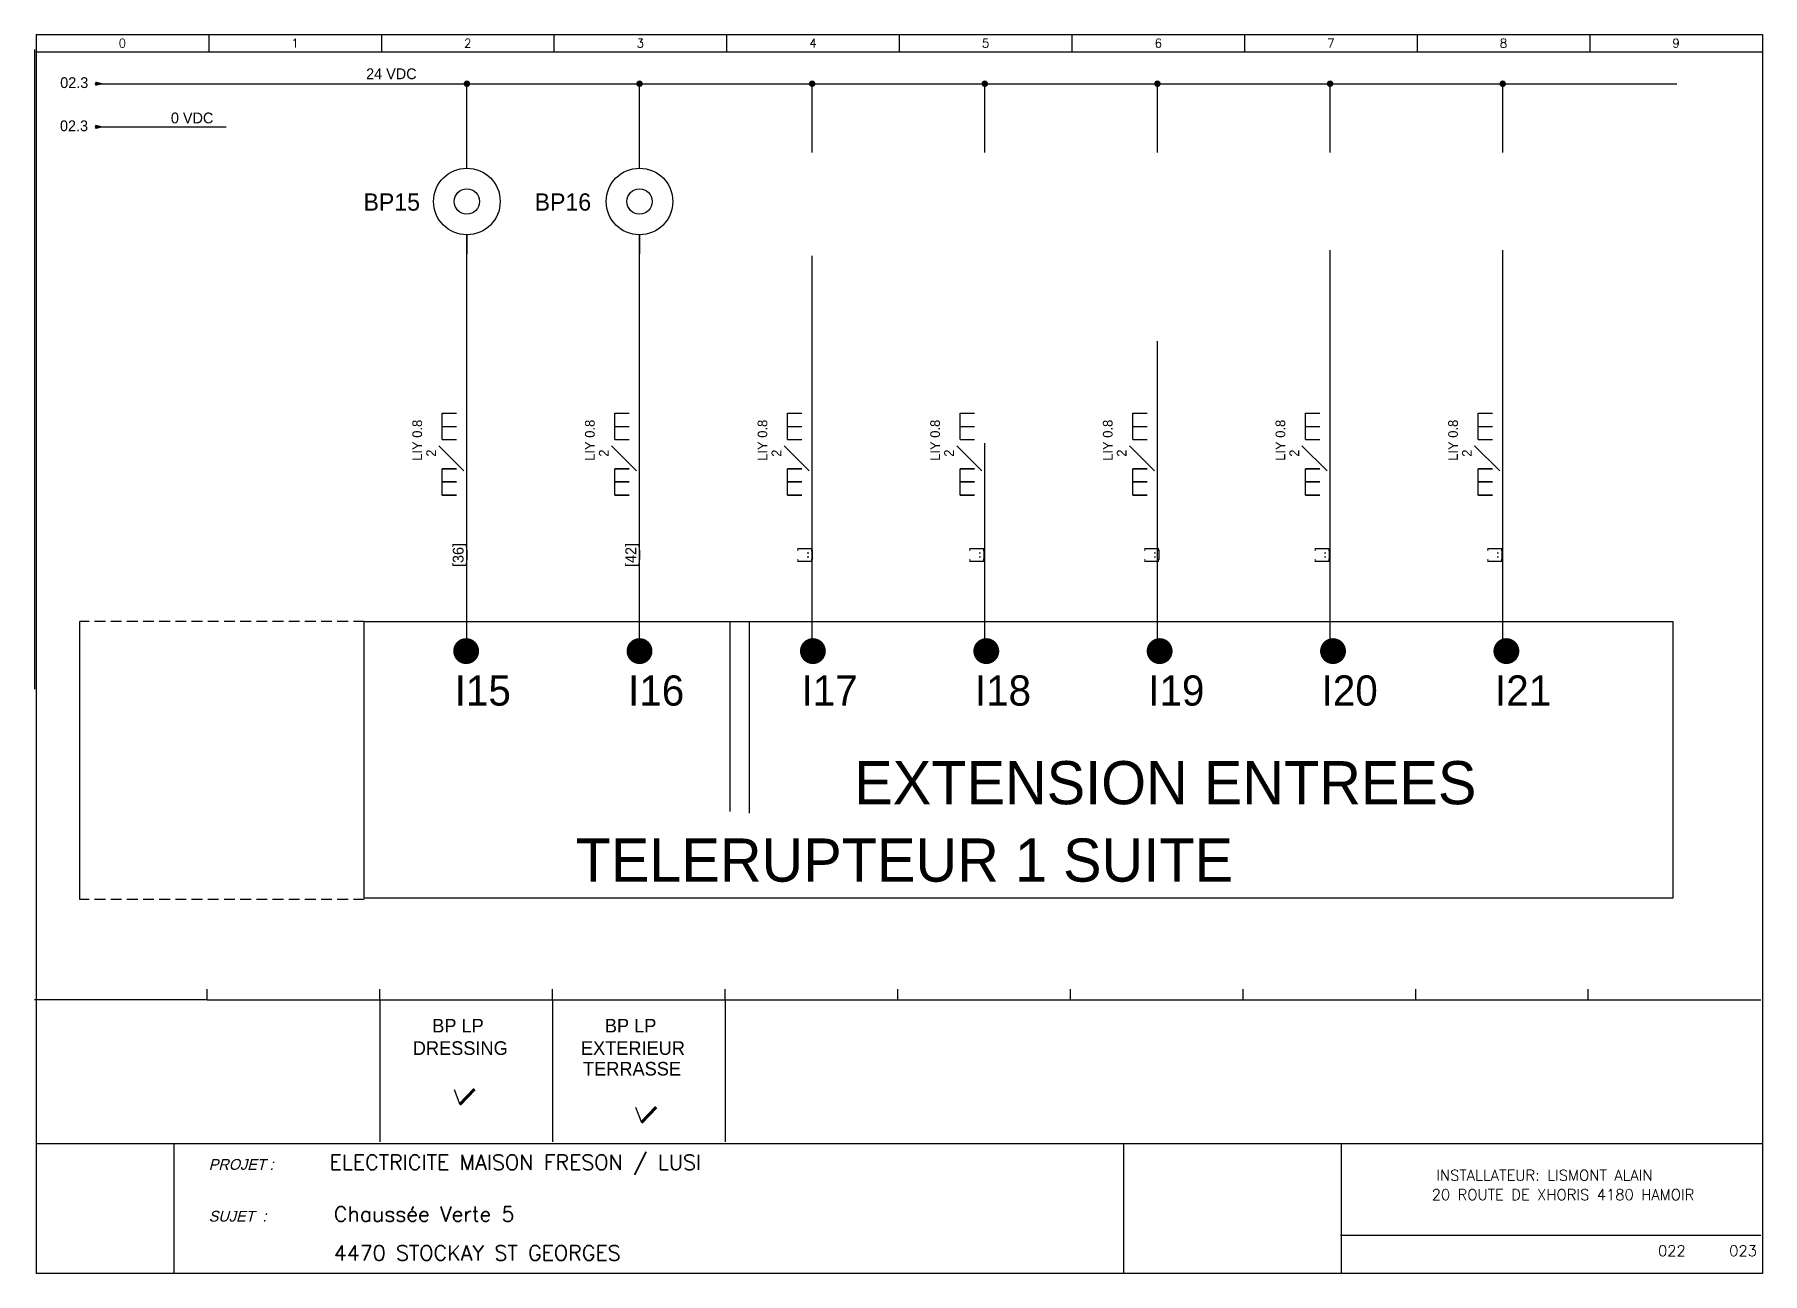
# Model space of a CAD drawing. Extents: x 5 to 405, y 4 to 291.
import ezdxf
from ezdxf.enums import TextEntityAlignment as Align

# ---------------------------------------------------------------- set-up
doc = ezdxf.new("R2010")
doc.units = 0
doc.header["$LTSCALE"] = 5
doc.header["$MEASUREMENT"] = 0
doc.linetypes.add('DASHED', pattern=[0.75, 0.5, -0.25])
doc.layers.get('0').update_dxf_attribs({"linetype": 'CONTINUOUS'})
for name, color, linetype in [('2', 1, 'CONTINUOUS'), ('3', 4, 'CONTINUOUS'), ('5', 2, 'CONTINUOUS'), ('C', 6, 'CONTINUOUS'), ('M', 6, 'CONTINUOUS'), ('S', 7, 'CONTINUOUS'), ('T2', 1, 'CONTINUOUS'), ('T3', 4, 'CONTINUOUS')]:
    doc.layers.add(name, color=color, linetype=linetype)
doc.styles.add('ROMANS', font='romans', dxfattribs={"width": 0.7, "height": 3})

# ---------------------------------------------------------------- blocks, each defined once
blk = doc.blocks.new('REFOUT')
at = {"linetype": 'Continuous'}
blk.add_solid([(0, 0.5), (0, -0.5), (2, 0)], dxfattribs=at)
at = {"layer": 'C', "color": 1, "linetype": 'Continuous'}
blk.add_point((0, 0), dxfattribs=at)
at = {"linetype": 'Continuous'}
blk.add_attdef('REF', (3, -1), '', height=2.5, dxfattribs=at)
at = {"linetype": 'Continuous', "flags": 1}
blk.add_attdef('INOUT', (-1, -2), '', height=0.5, dxfattribs=at)
blk = doc.blocks.new('TERCON09')
at = {"linetype": 'Continuous'}
for p, q in [((-0.5, 0), (0.5, 0)), ((0, -0.5), (0, 0))]:
    blk.add_line(p, q, dxfattribs=at)
at = {"linetype": 'Continuous', "const_width": 0.75}
blk.add_lwpolyline([(0, -0.375, 1), (0, 0.375, 1)], format="xyb", close=True, dxfattribs=at)
at = {"layer": 'C', "color": 1, "linetype": 'Continuous'}
blk.add_point((-0.5, 0), dxfattribs=at)
at = {"layer": 'C', "color": 4, "linetype": 'Continuous'}
blk.add_point((-0.5, 0), dxfattribs=at)
at = {"layer": 'C', "color": 5, "linetype": 'Continuous'}
blk.add_point((0, 0), dxfattribs=at)
at = {"layer": 'C', "color": 3, "linetype": 'Continuous'}
blk.add_point((0.5, 0), dxfattribs=at)
at = {"layer": 'C', "color": 2, "linetype": 'Continuous'}
blk.add_point((0, -0.5), dxfattribs=at)
at = {"layer": 'C', "color": 6, "linetype": 'Continuous'}
blk.add_point((0, -0.5), dxfattribs=at)
blk = doc.blocks.new('CABLE_TYPE2')
for p, q in [((-2.09, 10.43), (1.22, 10.43)), ((-2.09, 4.35), (-2.09, 10.43)), ((-2.09, 7.39), (1.22, 7.39)), ((-2.09, 7.39), (1.22, 7.39)), ((-2.09, 4.35), (1.22, 4.35)), ((-2.09, 4.35), (1.22, 4.35)), ((-2.91, 2.87), (2.91, -2.87)), ((1.22, -2.43), (-2.09, -2.43)), ((-2.09, -2.43), (1.22, -2.43)), ((-2.09, -8.52), (-2.09, -2.43)), ((1.22, -5.47), (-2.09, -5.47)), ((1.22, -5.47), (-2.09, -5.47)), ((-2.09, -5.47), (1.22, -5.47)), ((-2.09, -5.47), (1.22, -5.47)), ((1.22, -8.52), (-2.09, -8.52)), ((1.22, -8.52), (-2.09, -8.52)), ((-2.09, -8.52), (1.22, -8.52)), ((-2.09, -8.52), (1.22, -8.52))]:
    blk.add_line(p, q)
at = {"layer": 'T2', "linetype": 'Continuous'}
for tag, p in [('TYPE_CABLE', (-6.79, 8.94)), ('NBR_FILS', (-3.56, 2.04))]:
    blk.add_attdef(tag, text='', height=2.25, rotation=90, dxfattribs=at).set_placement(p, align=Align.RIGHT)
blk = doc.blocks.new('LINENUMV')
at = {"linetype": 'Continuous'}
for p, q in [((0, 1), (0, 0)), ((0, 0), (0, -1))]:
    blk.add_line(p, q, dxfattribs=at)
at = {"layer": 'C', "color": 1, "linetype": 'Continuous'}
blk.add_point((0, 1), dxfattribs=at)
at = {"layer": 'C', "color": 2, "linetype": 'Continuous'}
blk.add_point((0, -1), dxfattribs=at)
at = {"layer": 'T2', "linetype": 'Continuous'}
blk.add_attdef('LINENR', text='', height=2.5, rotation=90, dxfattribs=at).set_placement((0, 0), align=Align.BOTTOM_CENTER)
blk = doc.blocks.new('COMMENT')
for p, q in [((0, 0), (40, 0)), ((0, 0), (0, -32.88)), ((40, 0), (40, -32.88))]:
    blk.add_line(p, q)
at = {"linetype": 'Continuous'}
for tag, p in [('COMM1', (18.11, -7.55)), ('COMM2', (18.64, -12.75)), ('COMM3', (18.43, -17.53))]:
    blk.add_attdef(tag, text='', height=3.15, dxfattribs=at).set_placement(p, align=Align.CENTER)
blk = doc.blocks.new('ZONENR')
at = {"layer": '2', "style": 'ROMANS'}
blk.add_attdef('ZONENR', text='', height=2, dxfattribs=at).set_placement((20, 2), align=Align.MIDDLE)
blk = doc.blocks.new('CARTOUCHE')
at = {"color": 4}
blk.add_line((317.25, 13.9), (414.59, 13.9), dxfattribs=at)
at = {"layer": '2'}
for p, q in [((55, 292), (55, 288)), ((95, 292), (95, 288)), ((135, 292), (135, 288)), ((175, 292), (175, 288)), ((215, 292), (215, 288)), ((255, 292), (255, 288)), ((295, 292), (295, 288)), ((335, 292), (335, 288)), ((375, 292), (375, 288)), ((15, 288), (415, 288))]:
    blk.add_line(p, q, dxfattribs=at)
at = {"layer": '3'}
for p, q in [((15, 292), (415, 292)), ((15, 292), (15, 5)), ((415, 292), (415, 5)), ((415, 35), (15, 35)), ((47, 5), (47, 35)), ((415, 5), (15, 5))]:
    blk.add_line(p, q, dxfattribs=at)
for points in [[(267, 5), (267, 35)], [(317.5, 5), (317.5, 35)]]:
    blk.add_lwpolyline(points, dxfattribs=at)
at = {"layer": '2'}
for p, values in [((15, 288), {'ZONENR': '0'}), ((55, 288), {'ZONENR': '1'}), ((95, 288), {'ZONENR': '2'}), ((135, 288), {'ZONENR': '3'}), ((175, 288), {'ZONENR': '4'}), ((215, 288), {'ZONENR': '5'}), ((255, 288), {'ZONENR': '6'}), ((295, 288), {'ZONENR': '7'}), ((335, 288), {'ZONENR': '8'}), ((375, 288), {'ZONENR': '9'})]:
    blk.add_blockref('ZONENR', p, dxfattribs=at).add_auto_attribs(values)
at = {"layer": 'T2', "oblique": 15}
for s, p in [('PROJET :', (55, 29)), ('SUJET  :', (55, 17))]:
    blk.add_text(s, height=2.5, dxfattribs=at).set_placement(p)
at = {"layer": 'T3', "style": 'ROMANS'}
for tag, p in [('PROJET', (107, 26)), ('SUJET1', (78, 17)), ('SUJET2', (78, 11.5))]:
    blk.add_attdef(tag, p, '', height=3.5, dxfattribs=at)

msp = doc.modelspace()

# ---------------------------------------------------------------- linework, layer by layer
for p, q in [((45, 288), (45, 288)), ((45, 67.83), (45, 70.28)), ((85, 67.83), (85, 70.28)), ((85, 67.83), (85, 70.28)), ((85, 67.83), (85, 69.89)), ((125, 67.83), (125, 70.28)), ((125, 67.83), (125, 70.28)), ((125, 67.83), (125, 69.89)), ((165, 67.83), (165, 70.28)), ((165, 67.83), (165, 70.28)), ((165, 67.83), (165, 69.89)), ((205, 67.83), (205, 70.28)), ((205, 67.83), (205, 70.28)), ((205, 67.83), (205, 70.28)), ((205, 67.83), (205, 69.89)), ((205, 67.83), (205, 69.89)), ((245, 67.83), (245, 70.28)), ((245, 67.83), (245, 70.28)), ((245, 67.83), (245, 69.89)), ((285, 67.83), (285, 70.28)), ((285, 67.83), (285, 70.28)), ((285, 67.83), (285, 69.89)), ((325, 67.83), (325, 70.28)), ((325, 67.83), (325, 70.28)), ((325, 67.83), (325, 70.28)), ((325, 67.83), (325, 69.89)), ((325, 67.83), (325, 69.89)), ((365, 67.83), (365, 70.28)), ((365, 67.83), (365, 69.89)), ((45, 67.83), (5, 67.83)), ((45, 67.83), (85, 67.83)), ((85, 67.83), (405, 67.83)), ((85, 67.83), (125, 67.83)), ((125, 67.83), (165, 67.83)), ((165, 67.83), (205, 67.83)), ((205, 67.83), (245, 67.83)), ((245, 67.83), (285, 67.83)), ((285, 67.83), (325, 67.83)), ((325, 67.83), (365, 67.83))]:
    msp.add_line(p, q)
at = {"layer": '2'}
for p, q in [((19.11, 280.06), (385.52, 280.06)), ((105.17, 264.12), (105.17, 280.06)), ((145.17, 264.12), (145.17, 280.06)), ((185.17, 264.12), (185.17, 280.06)), ((225.17, 280.06), (225.17, 280.06)), ((225.17, 264.12), (225.17, 280.06)), ((265.17, 264.12), (265.17, 280.06)), ((305.17, 264.12), (305.17, 280.06)), ((345.17, 264.12), (345.17, 280.06)), ((19.11, 270.06), (49.41, 270.06)), ((105.17, 148.62), (105.17, 241.54)), ((145.17, 148.62), (145.17, 240.22)), ((185.17, 148.62), (185.17, 240.22)), ((305.17, 148.62), (305.17, 241.54)), ((345.17, 148.62), (345.17, 241.54)), ((265.17, 148.62), (265.17, 220.42)), ((225.17, 148.62), (225.17, 196.76))]:
    msp.add_line(p, q, dxfattribs=at)
at = {"layer": '5'}
for p, q in [((102.2, 47.09), (103.52, 43.61)), ((144.27, 42.93), (145.6, 39.45))]:
    msp.add_line(p, q, dxfattribs=at)
at = {"layer": '5', "lineweight": 100}
for p, q in [((103.52, 43.61), (106.91, 47.14)), ((145.6, 39.45), (148.99, 42.98))]:
    msp.add_line(p, q, dxfattribs=at)
at = {"layer": 'M'}
for p, q in [((5, 288), (5, 139.81)), ((105.17, 260.49), (105.17, 264.12)), ((145.17, 260.49), (145.17, 264.12)), ((105.17, 241.54), (105.17, 245.17)), ((105.17, 245.07), (105.17, 240.69)), ((105.17, 240.69), (105.17, 245.07)), ((145.17, 241.54), (145.17, 245.17)), ((145.17, 245.07), (145.17, 240.69)), ((145.17, 240.69), (145.17, 245.07)), ((145.17, 240.22), (145.17, 243.84)), ((15.52, 91.11), (15.52, 155.51)), ((166.06, 155.51), (166.06, 111.49)), ((170.6, 155.51), (170.6, 111.08))]:
    msp.add_line(p, q, dxfattribs=at)
at = {"layer": 'M', "linetype": 'DASHED'}
for p, q in [((81.4, 155.51), (15.52, 155.51)), ((81.4, 91.11), (15.52, 91.11))]:
    msp.add_line(p, q, dxfattribs=at)
at = {"layer": 'M'}
msp.add_lwpolyline([(81.4, 155.51), (384.55, 155.51), (384.55, 91.39), (81.4, 91.39)], close=True, dxfattribs=at)
for centre, radius in [((105.17, 252.78), 7.71), ((145.17, 252.78), 7.71), ((105.17, 252.78), 2.94), ((145.17, 252.78), 2.94)]:
    msp.add_circle(centre, radius, dxfattribs=at)

# ---------------------------------------------------------------- block references
at = {"layer": '2'}
ref = msp.add_blockref('CARTOUCHE', (-9.65, -0.55), dxfattribs=at)
ref.add_attrib('PAGENR', '022', dxfattribs={"layer": 'T2', "height": 2.5, "style": 'ROMANS'}).set_placement((384.35, 8.45), align=Align.CENTER)
ref.add_attrib('PAGENXT', '023', dxfattribs={"layer": 'T2', "height": 2.5, "style": 'ROMANS'}).set_placement((400.85, 8.45), align=Align.CENTER)
ref.add_attrib('PROJET', 'ELECTRICITE MAISON FRESON / LUSI', (73.35, 28.45), dxfattribs={"layer": 'T3', "height": 3.5, "style": 'ROMANS'})
ref.add_attrib('SUJET1', 'Chaussée Verte 5', (74.35, 16.45), dxfattribs={"layer": 'T3', "height": 3.5, "style": 'ROMANS'})
ref.add_attrib('SUJET2', '4470 STOCKAY ST GEORGES', (74.35, 7.45), dxfattribs={"layer": 'T3', "height": 3.5, "style": 'ROMANS'})
ref.add_attrib('DESS3', 'INSTALLATEUR: LISMONT ALAIN ', dxfattribs={"layer": 'T2', "height": 2.5, "style": 'ROMANS'}).set_placement((355.69, 25.95), align=Align.CENTER)
ref.add_attrib('DESS4', '20 ROUTE DE XHORIS 4180 HAMOIR', dxfattribs={"layer": 'T2', "height": 2.5, "style": 'ROMANS'}).set_placement((359.14, 21.45), align=Align.CENTER)
for p in [(101.57, 193.28), (141.57, 193.28), (181.57, 193.28), (221.57, 193.28), (261.57, 193.28), (301.57, 193.28), (341.57, 193.28)]:
    msp.add_blockref('CABLE_TYPE2', p, dxfattribs=at).add_auto_attribs({'NBR_FILS': '2', 'TYPE_CABLE': 'LIY 0.8'})
at = {"layer": 'M'}
ref = msp.add_blockref('LINENUMV', (105.15, 170.89), dxfattribs=at)
ref.add_attrib('LINENR', '[36]', dxfattribs={"layer": 'T2', "color": 4, "linetype": 'Continuous', "height": 2.5, "rotation": 90}).set_placement((105.15, 170.89), align=Align.BOTTOM_CENTER)
ref = msp.add_blockref('LINENUMV', (145.15, 170.89), dxfattribs=at)
ref.add_attrib('LINENR', '[42]', dxfattribs={"layer": 'T2', "color": 4, "linetype": 'Continuous', "height": 2.5, "rotation": 90}).set_placement((145.15, 170.89), align=Align.BOTTOM_CENTER)
ref = msp.add_blockref('LINENUMV', (185.15, 170.89), dxfattribs=at)
ref.add_attrib('LINENR', '[..]', dxfattribs={"layer": 'T2', "color": 4, "linetype": 'Continuous', "height": 2.5, "rotation": 90}).set_placement((185.15, 170.89), align=Align.BOTTOM_CENTER)
ref = msp.add_blockref('LINENUMV', (224.98, 170.89), dxfattribs=at)
ref.add_attrib('LINENR', '[..]', dxfattribs={"layer": 'T2', "color": 4, "linetype": 'Continuous', "height": 2.5, "rotation": 90}).set_placement((224.98, 170.89), align=Align.BOTTOM_CENTER)
ref = msp.add_blockref('LINENUMV', (265.5, 170.89), dxfattribs=at)
ref.add_attrib('LINENR', '[..]', dxfattribs={"layer": 'T2', "color": 4, "linetype": 'Continuous', "height": 2.5, "rotation": 90}).set_placement((265.5, 170.89), align=Align.BOTTOM_CENTER)
ref = msp.add_blockref('LINENUMV', (304.98, 170.89), dxfattribs=at)
ref.add_attrib('LINENR', '[..]', dxfattribs={"layer": 'T2', "color": 4, "linetype": 'Continuous', "height": 2.5, "rotation": 90}).set_placement((304.98, 170.89), align=Align.BOTTOM_CENTER)
ref = msp.add_blockref('LINENUMV', (344.98, 170.89), dxfattribs=at)
ref.add_attrib('LINENR', '[..]', dxfattribs={"layer": 'T2', "color": 4, "linetype": 'Continuous', "height": 2.5, "rotation": 90}).set_placement((344.98, 170.89), align=Align.BOTTOM_CENTER)
at = {"layer": 'S'}
ref = msp.add_blockref('REFOUT', (19.11, 280.06), dxfattribs=at)
ref.add_attrib('REF', '02.3', (10.94, 279.06), dxfattribs={"layer": '0', "linetype": 'Continuous', "height": 2.5})
for p in [(105.17, 280.06), (145.17, 280.06), (185.17, 280.06), (225.17, 280.06), (265.17, 280.06), (305.17, 280.06), (345.17, 280.06)]:
    msp.add_blockref('TERCON09', p, dxfattribs=at)
ref = msp.add_blockref('REFOUT', (19.11, 270.06), dxfattribs=at)
ref.add_attrib('REF', '02.3', (10.89, 269.06), dxfattribs={"layer": '0', "linetype": 'Continuous', "height": 2.5})
at = {"layer": 'S', "xscale": 4, "yscale": 4, "zscale": 4}
for p in [(105, 148.62), (145.17, 148.62), (185.34, 148.62), (225.51, 148.62), (265.68, 148.62), (305.85, 148.62), (346.02, 148.62)]:
    msp.add_blockref('TERCON09', p, dxfattribs=at)
at = {"layer": 'S'}
ref = msp.add_blockref('COMMENT', (85, 67.83), dxfattribs=at)
ref.add_attrib('COMM2', 'DRESSING', dxfattribs={"layer": '0', "linetype": 'Continuous', "height": 3.15}).set_placement((103.64, 55.08), align=Align.CENTER)
ref.add_attrib('COMM1', 'BP LP', dxfattribs={"layer": '0', "linetype": 'Continuous', "height": 3.15}).set_placement((103.11, 60.28), align=Align.CENTER)
msp.add_blockref('COMMENT', (125, 67.83), dxfattribs=at).add_auto_attribs({'COMM2': 'EXTERIEUR', 'COMM1': 'BP LP', 'COMM3': 'TERRASSE'})

# ---------------------------------------------------------------- texts
at = {"layer": 'M', "attachment_point": 1}
for s, insert, char_height, width in [('{\\C1;24 VDC}', (81.82, 283.61), 2.5, 15.7189), ('{\\C1;0 VDC}', (36.59, 273.38), 2.5, 12.9232), ('BP15', (81.22, 254.66), 4, 12.5402), ('BP16', (120.87, 254.66), 4, 12.5402), ('I15', (102.35, 142.99), 7, 12.5402), ('I16', (142.52, 142.99), 7, 12.5402), ('I17', (182.69, 142.99), 7, 12.5402), ('I18', (222.87, 142.99), 7, 12.5402), ('I19', (263.04, 142.99), 7, 12.5402), ('I20', (303.21, 142.99), 7, 12.5402), ('I21', (343.38, 142.99), 7, 12.5402), ('EXTENSION ENTREES', (194.92, 123.14), 10, 344.8345), ('TELERUPTEUR 1 SUITE', (130.35, 105.21), 10, 344.8345)]:
    msp.add_mtext(s, dxfattribs=dict(at, insert=insert, char_height=char_height, width=width))

doc.saveas('drawing.dxf')
